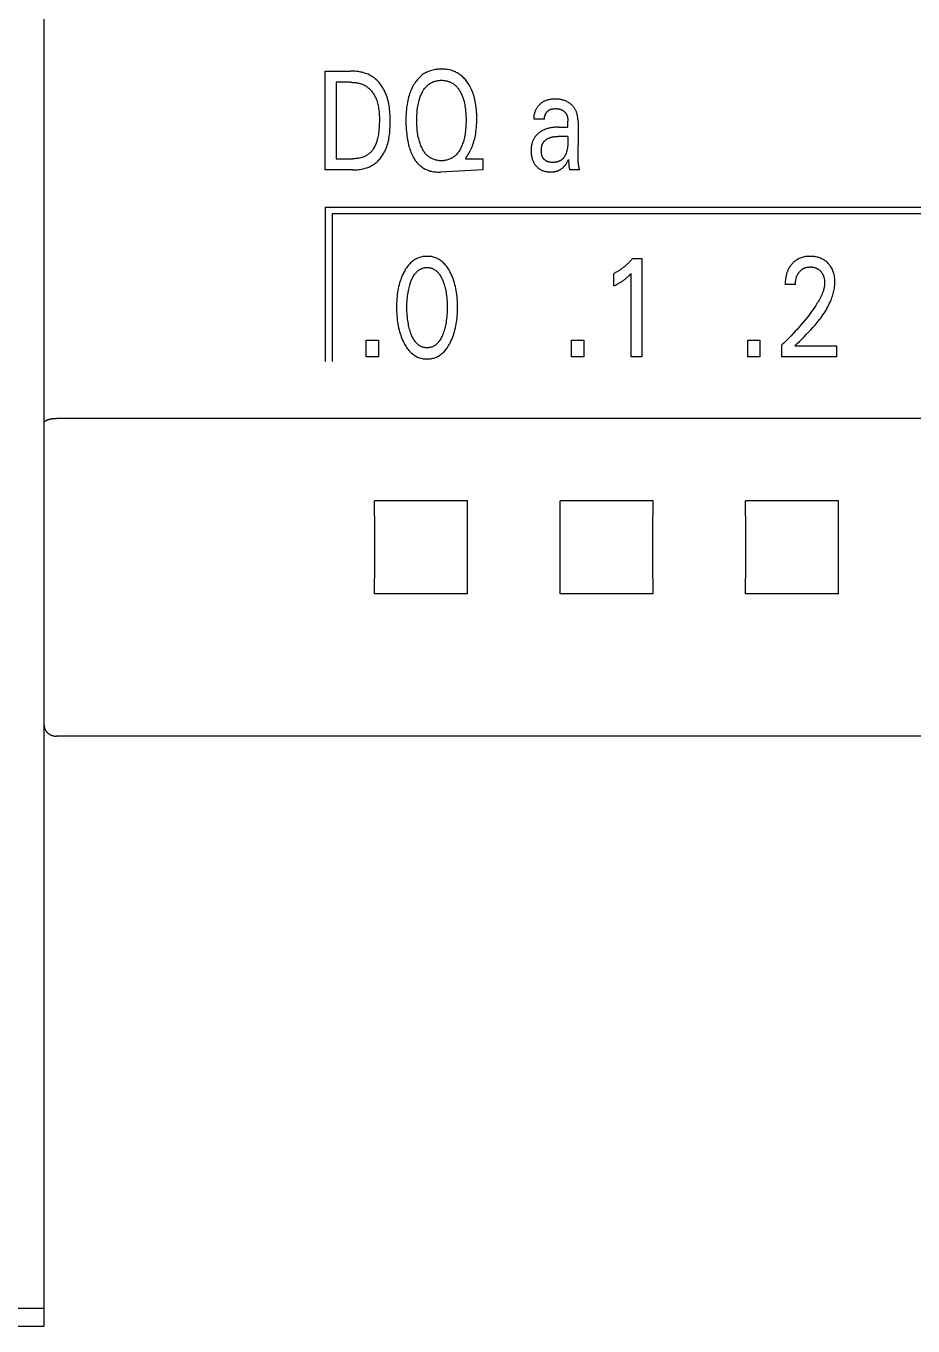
# Model space of a CAD drawing. Extents: x 867151 to 1787449, y -2071112 to -1028603.
# Drawn here: x 871158.05 to 871172.4, y -1032683.03 to -1032662 of the extents above; entities that cross this region are included whole.
import ezdxf

# ---------------------------------------------------------------- set-up
doc = ezdxf.new("R2010")
doc.units = 0
doc.header["$LTSCALE"] = 4
doc.header["$MEASUREMENT"] = 0
doc.layers.get('0').update_dxf_attribs({"linetype": 'CONTINUOUS'})
doc.layers.add('20000_FRONT_O', color=7, linetype='CONTINUOUS')

# ---------------------------------------------------------------- blocks, each defined once
blk = doc.blocks.new('CPU')
at = {"layer": '20000_FRONT_O', "color": 7, "linetype": 'Continuous'}
for p, q in [((82781.858, 11070.693), (82781.858, 11017.602)), ((82786.408, 11036.293), (82786.408, 11037.893)), ((82786.408, 11037.893), (82786.814, 11037.893)), ((82786.583, 11037.711), (82786.583, 11036.474)), ((82786.814, 11037.711), (82786.583, 11037.711)), ((82789.953, 11037.116), (82789.781, 11037.116)), ((82790.33, 11037.09), (82790.331, 11037.086)), ((82790.331, 11037.086), (82790.331, 11037.082)), ((82790.331, 11036.986), (82790.331, 11037.082)), ((82790.495, 11037.081), (82790.495, 11036.693)), ((82790.182, 11036.986), (82790.331, 11036.986)), ((82790.331, 11036.835), (82790.172, 11036.835)), ((82786.583, 11036.474), (82786.849, 11036.474)), ((82788.688, 11036.493), (82788.674, 11036.474)), ((82788.674, 11036.474), (82788.957, 11036.474)), ((82788.957, 11036.474), (82788.957, 11036.293)), ((82790.497, 11036.525), (82790.496, 11036.609)), ((82790.498, 11036.463), (82790.497, 11036.525)), ((82786.848, 11036.293), (82786.408, 11036.293)), ((82788.957, 11036.293), (82788.272, 11036.26)), ((82790.344, 11036.424), (82790.345, 11036.413)), ((82790.519, 11036.293), (82790.363, 11036.293)), ((82786.408, 11035.693), (82786.408, 11033.193)), ((82786.408, 11035.693), (82810.358, 11035.693)), ((82786.518, 11035.583), (82786.518, 11033.193)), ((82810.248, 11035.583), (82786.518, 11035.583)), ((82791.38, 11034.863), (82791.525, 11034.863)), ((82791.525, 11034.863), (82791.525, 11033.273)), ((82791.073, 11034.418), (82791.073, 11034.617)), ((82791.354, 11033.273), (82791.354, 11034.616)), ((82794.012, 11034.44), (82793.846, 11034.44)), ((82787.069, 11033.273), (82787.069, 11033.542)), ((82787.069, 11033.542), (82787.267, 11033.542)), ((82787.267, 11033.542), (82787.267, 11033.273)), ((82790.391, 11033.273), (82790.391, 11033.542)), ((82790.391, 11033.542), (82790.589, 11033.542)), ((82790.589, 11033.542), (82790.589, 11033.273)), ((82793.24, 11033.273), (82793.24, 11033.542)), ((82793.24, 11033.542), (82793.437, 11033.542)), ((82793.437, 11033.542), (82793.437, 11033.273)), ((82793.794, 11033.273), (82793.794, 11033.464)), ((82794.002, 11033.447), (82794.676, 11033.447)), ((82794.676, 11033.447), (82794.676, 11033.273)), ((82787.267, 11033.273), (82787.069, 11033.273)), ((82790.589, 11033.273), (82790.391, 11033.273)), ((82791.525, 11033.273), (82791.354, 11033.273)), ((82793.437, 11033.273), (82793.24, 11033.273)), ((82794.676, 11033.273), (82793.794, 11033.273)), ((82834.558, 11032.276), (82782.058, 11032.276)), ((82788.71, 11030.944), (82787.206, 11030.944)), ((82791.71, 11030.944), (82790.206, 11030.944)), ((82794.71, 11030.944), (82793.206, 11030.944)), ((82788.71, 11029.441), (82787.206, 11029.441)), ((82791.71, 11029.441), (82790.206, 11029.441)), ((82794.71, 11029.441), (82793.206, 11029.441)), ((82834.558, 11027.137), (82782.058, 11027.137)), ((82780.858, 11017.888), (82781.858, 11017.888)), ((82777.461, 11017.598), (82781.859, 11017.598)), ((82781.858, 11017.6), (82781.858, 11017.602)), ((82781.859, 11017.598), (82781.858, 11017.6))]:
    blk.add_line(p, q, dxfattribs=at)
for points in [[(82788.688, 11036.493), (82788.702, 11036.514), (82788.715, 11036.535), (82788.728, 11036.557), (82788.741, 11036.579), (82788.752, 11036.601), (82788.763, 11036.624), (82788.773, 11036.647), (82788.783, 11036.67), (82788.793, 11036.696), (82788.801, 11036.721), (82788.81, 11036.747), (82788.817, 11036.773), (82788.824, 11036.799), (82788.83, 11036.826), (82788.835, 11036.852), (82788.84, 11036.879), (82788.845, 11036.913), (82788.85, 11036.947), (82788.853, 11036.981), (82788.856, 11037.015), (82788.858, 11037.049), (82788.859, 11037.084), (82788.859, 11037.118), (82788.859, 11037.156), (82788.858, 11037.193), (82788.856, 11037.231), (82788.853, 11037.268), (82788.849, 11037.305), (82788.844, 11037.343), (82788.839, 11037.371), (82788.834, 11037.398), (82788.828, 11037.426), (82788.822, 11037.453), (82788.814, 11037.481), (82788.806, 11037.508), (82788.797, 11037.534), (82788.788, 11037.558), (82788.779, 11037.581), (82788.768, 11037.604), (82788.757, 11037.627), (82788.746, 11037.65), (82788.733, 11037.671), (82788.719, 11037.693), (82788.709, 11037.709), (82788.697, 11037.725), (82788.686, 11037.74), (82788.673, 11037.755), (82788.661, 11037.769), (82788.647, 11037.783), (82788.633, 11037.796), (82788.619, 11037.809), (82788.604, 11037.821), (82788.59, 11037.832), (82788.575, 11037.843), (82788.559, 11037.853), (82788.543, 11037.862), (82788.527, 11037.871), (82788.511, 11037.879), (82788.494, 11037.886), (82788.477, 11037.893), (82788.459, 11037.899), (82788.438, 11037.905), (82788.417, 11037.91), (82788.395, 11037.915), (82788.373, 11037.918), (82788.351, 11037.921), (82788.329, 11037.923), (82788.307, 11037.924), (82788.285, 11037.924), (82788.265, 11037.924), (82788.245, 11037.923), (82788.225, 11037.922), (82788.205, 11037.919), (82788.186, 11037.917), (82788.166, 11037.913), (82788.147, 11037.909), (82788.128, 11037.904), (82788.109, 11037.898), (82788.091, 11037.892), (82788.074, 11037.885), (82788.057, 11037.877), (82788.04, 11037.869), (82788.024, 11037.86), (82788.008, 11037.851), (82787.993, 11037.841), (82787.977, 11037.83), (82787.963, 11037.818), (82787.946, 11037.804), (82787.931, 11037.79), (82787.915, 11037.774), (82787.901, 11037.758), (82787.887, 11037.742), (82787.874, 11037.725), (82787.862, 11037.707)], [(82786.848, 11036.293), (82786.869, 11036.293), (82786.889, 11036.293), (82786.91, 11036.295), (82786.931, 11036.297), (82786.952, 11036.299), (82786.973, 11036.302), (82786.993, 11036.305), (82787.014, 11036.309), (82787.035, 11036.314), (82787.055, 11036.32), (82787.075, 11036.326), (82787.094, 11036.333), (82787.114, 11036.34), (82787.133, 11036.349), (82787.151, 11036.358), (82787.169, 11036.368), (82787.187, 11036.379), (82787.203, 11036.39), (82787.218, 11036.401), (82787.233, 11036.414), (82787.248, 11036.427), (82787.262, 11036.44), (82787.275, 11036.455), (82787.288, 11036.469), (82787.301, 11036.484), (82787.313, 11036.5), (82787.324, 11036.516), (82787.335, 11036.533), (82787.346, 11036.55), (82787.356, 11036.567), (82787.365, 11036.584), (82787.374, 11036.602), (82787.382, 11036.62), (82787.39, 11036.638), (82787.401, 11036.665), (82787.41, 11036.693), (82787.419, 11036.721), (82787.426, 11036.749), (82787.433, 11036.777), (82787.438, 11036.806), (82787.443, 11036.835), (82787.447, 11036.864), (82787.45, 11036.893), (82787.453, 11036.922), (82787.454, 11036.951), (82787.456, 11036.981), (82787.457, 11037.01), (82787.457, 11037.04), (82787.458, 11037.069), (82787.457, 11037.099), (82787.457, 11037.128), (82787.456, 11037.157), (82787.455, 11037.186), (82787.453, 11037.216), (82787.451, 11037.245), (82787.448, 11037.274), (82787.444, 11037.302), (82787.44, 11037.331), (82787.435, 11037.36), (82787.429, 11037.388), (82787.422, 11037.416), (82787.415, 11037.444), (82787.406, 11037.472), (82787.397, 11037.499), (82787.386, 11037.527), (82787.378, 11037.546), (82787.369, 11037.565), (82787.36, 11037.583), (82787.35, 11037.602), (82787.339, 11037.62), (82787.328, 11037.638), (82787.317, 11037.655), (82787.305, 11037.672), (82787.292, 11037.689), (82787.279, 11037.705), (82787.265, 11037.721), (82787.251, 11037.736), (82787.236, 11037.75), (82787.221, 11037.764), (82787.205, 11037.777), (82787.188, 11037.789), (82787.171, 11037.801), (82787.154, 11037.812), (82787.136, 11037.822), (82787.118, 11037.831), (82787.099, 11037.84), (82787.08, 11037.848), (82787.06, 11037.855), (82787.04, 11037.861), (82787.02, 11037.867), (82787, 11037.872), (82786.979, 11037.877), (82786.959, 11037.88), (82786.938, 11037.884), (82786.917, 11037.887), (82786.896, 11037.889), (82786.876, 11037.89), (82786.855, 11037.892), (82786.834, 11037.892), (82786.814, 11037.893)], [(82786.814, 11037.711), (82786.829, 11037.711), (82786.845, 11037.71), (82786.861, 11037.709), (82786.878, 11037.708), (82786.894, 11037.706), (82786.91, 11037.704), (82786.926, 11037.701), (82786.941, 11037.698), (82786.957, 11037.694), (82786.973, 11037.689), (82786.988, 11037.685), (82787.003, 11037.679), (82787.018, 11037.673), (82787.033, 11037.667), (82787.047, 11037.659), (82787.061, 11037.652), (82787.074, 11037.643), (82787.086, 11037.635), (82787.098, 11037.625), (82787.11, 11037.616), (82787.121, 11037.605), (82787.132, 11037.595), (82787.142, 11037.583), (82787.153, 11037.572), (82787.162, 11037.56), (82787.171, 11037.548), (82787.18, 11037.535), (82787.189, 11037.522), (82787.197, 11037.509), (82787.204, 11037.495), (82787.211, 11037.482), (82787.218, 11037.468), (82787.224, 11037.454), (82787.23, 11037.439), (82787.239, 11037.418), (82787.246, 11037.396), (82787.253, 11037.374), (82787.258, 11037.351), (82787.263, 11037.329), (82787.268, 11037.306), (82787.271, 11037.284), (82787.274, 11037.261), (82787.277, 11037.238), (82787.279, 11037.215), (82787.28, 11037.192), (82787.281, 11037.169), (82787.282, 11037.146), (82787.282, 11037.123), (82787.283, 11037.1), (82787.282, 11037.069), (82787.281, 11037.037), (82787.28, 11037.006), (82787.278, 11036.975), (82787.276, 11036.944), (82787.272, 11036.913), (82787.269, 11036.891), (82787.266, 11036.869), (82787.262, 11036.847), (82787.258, 11036.826), (82787.253, 11036.804), (82787.248, 11036.783), (82787.242, 11036.761), (82787.236, 11036.744), (82787.23, 11036.726), (82787.224, 11036.709), (82787.216, 11036.693), (82787.209, 11036.676), (82787.2, 11036.66), (82787.191, 11036.644), (82787.183, 11036.632), (82787.175, 11036.621), (82787.167, 11036.609), (82787.158, 11036.598), (82787.148, 11036.588), (82787.138, 11036.577), (82787.128, 11036.568), (82787.118, 11036.558), (82787.107, 11036.55), (82787.095, 11036.541), (82787.083, 11036.533), (82787.071, 11036.526), (82787.059, 11036.519), (82787.046, 11036.513), (82787.033, 11036.507), (82787.02, 11036.502), (82787.006, 11036.497), (82786.993, 11036.493), (82786.975, 11036.488), (82786.957, 11036.484), (82786.939, 11036.481), (82786.921, 11036.478), (82786.903, 11036.476), (82786.885, 11036.475), (82786.867, 11036.474), (82786.849, 11036.474)], [(82787.974, 11036.643), (82787.971, 11036.649), (82787.963, 11036.666), (82787.955, 11036.683), (82787.948, 11036.701), (82787.941, 11036.719), (82787.935, 11036.737), (82787.929, 11036.756), (82787.924, 11036.774), (82787.918, 11036.799), (82787.912, 11036.824), (82787.907, 11036.849), (82787.903, 11036.874), (82787.899, 11036.899), (82787.896, 11036.925), (82787.893, 11036.954), (82787.891, 11036.983), (82787.889, 11037.012), (82787.888, 11037.041), (82787.887, 11037.071), (82787.887, 11037.1), (82787.887, 11037.129), (82787.888, 11037.157), (82787.889, 11037.186), (82787.891, 11037.215), (82787.893, 11037.244), (82787.896, 11037.272), (82787.899, 11037.297), (82787.903, 11037.322), (82787.908, 11037.347), (82787.913, 11037.371), (82787.919, 11037.396), (82787.925, 11037.42), (82787.93, 11037.438), (82787.936, 11037.456), (82787.942, 11037.474), (82787.949, 11037.492), (82787.957, 11037.509), (82787.964, 11037.526), (82787.973, 11037.543), (82787.98, 11037.557), (82787.988, 11037.57), (82787.996, 11037.583), (82788.004, 11037.596), (82788.013, 11037.608), (82788.022, 11037.62), (82788.032, 11037.632), (82788.042, 11037.643), (82788.053, 11037.654), (82788.063, 11037.663), (82788.074, 11037.672), (82788.085, 11037.681), (82788.096, 11037.689), (82788.108, 11037.696), (82788.12, 11037.703), (82788.132, 11037.71), (82788.144, 11037.715), (82788.157, 11037.721), (82788.171, 11037.726), (82788.185, 11037.73), (82788.199, 11037.733), (82788.213, 11037.736), (82788.227, 11037.739), (82788.241, 11037.741), (82788.256, 11037.742), (82788.27, 11037.743), (82788.285, 11037.743), (82788.3, 11037.743), (82788.314, 11037.742), (82788.329, 11037.741), (82788.343, 11037.739), (82788.357, 11037.736), (82788.372, 11037.733), (82788.386, 11037.73), (82788.4, 11037.726), (82788.413, 11037.721), (82788.426, 11037.715), (82788.439, 11037.71), (82788.451, 11037.703), (82788.463, 11037.696), (82788.474, 11037.689), (82788.486, 11037.681), (82788.497, 11037.672), (82788.507, 11037.663), (82788.518, 11037.654), (82788.528, 11037.643), (82788.539, 11037.632), (82788.548, 11037.62), (82788.558, 11037.608), (82788.567, 11037.596), (82788.575, 11037.583), (82788.583, 11037.57), (82788.591, 11037.557), (82788.598, 11037.543)], [(82787.862, 11037.707), (82787.848, 11037.686), (82787.836, 11037.667), (82787.825, 11037.648), (82787.815, 11037.628), (82787.805, 11037.608), (82787.796, 11037.588), (82787.788, 11037.567), (82787.78, 11037.546), (82787.772, 11037.525), (82787.763, 11037.498), (82787.755, 11037.471), (82787.748, 11037.443), (82787.742, 11037.415), (82787.736, 11037.387), (82787.731, 11037.359), (82787.727, 11037.331), (82787.723, 11037.298), (82787.719, 11037.266), (82787.716, 11037.233), (82787.714, 11037.2), (82787.713, 11037.168), (82787.712, 11037.135), (82787.712, 11037.102), (82787.712, 11037.063), (82787.713, 11037.025), (82787.714, 11036.986), (82787.717, 11036.948), (82787.72, 11036.909), (82787.724, 11036.871), (82787.728, 11036.842), (82787.732, 11036.814), (82787.736, 11036.786), (82787.741, 11036.758), (82787.747, 11036.73), (82787.754, 11036.702), (82787.761, 11036.675), (82787.768, 11036.651), (82787.776, 11036.628), (82787.784, 11036.605), (82787.792, 11036.582), (82787.802, 11036.559), (82787.812, 11036.537), (82787.823, 11036.515), (82787.833, 11036.497), (82787.843, 11036.48), (82787.853, 11036.464), (82787.864, 11036.447), (82787.876, 11036.431), (82787.888, 11036.416), (82787.901, 11036.401), (82787.915, 11036.387), (82787.929, 11036.373), (82787.941, 11036.362), (82787.954, 11036.352), (82787.967, 11036.342), (82787.981, 11036.332), (82787.994, 11036.324), (82788.009, 11036.315), (82788.023, 11036.308), (82788.038, 11036.3), (82788.053, 11036.294), (82788.068, 11036.288), (82788.087, 11036.282), (82788.106, 11036.276), (82788.125, 11036.272), (82788.144, 11036.268), (82788.163, 11036.265), (82788.183, 11036.263), (82788.202, 11036.261), (82788.222, 11036.26), (82788.241, 11036.26), (82788.258, 11036.26), (82788.272, 11036.26)], [(82788.598, 11037.543), (82788.606, 11037.526), (82788.614, 11037.509), (82788.621, 11037.492), (82788.628, 11037.474), (82788.635, 11037.456), (82788.64, 11037.438), (82788.646, 11037.42), (82788.652, 11037.396), (82788.658, 11037.371), (82788.663, 11037.347), (82788.667, 11037.322), (82788.671, 11037.297), (82788.674, 11037.272), (82788.678, 11037.244), (82788.68, 11037.215), (82788.682, 11037.186), (82788.683, 11037.157), (82788.684, 11037.129), (82788.684, 11037.1), (82788.684, 11037.071), (82788.683, 11037.041), (82788.682, 11037.012), (82788.68, 11036.983), (82788.678, 11036.953), (82788.675, 11036.924), (82788.672, 11036.899), (82788.668, 11036.874), (82788.663, 11036.848), (82788.659, 11036.823), (82788.653, 11036.799), (82788.647, 11036.774), (82788.641, 11036.755), (82788.636, 11036.737), (82788.629, 11036.719), (82788.623, 11036.701), (82788.616, 11036.683), (82788.608, 11036.666), (82788.6, 11036.649), (82788.593, 11036.635), (82788.585, 11036.621), (82788.577, 11036.607), (82788.569, 11036.594), (82788.56, 11036.581), (82788.55, 11036.569), (82788.54, 11036.557), (82788.53, 11036.545), (82788.519, 11036.534), (82788.509, 11036.524), (82788.498, 11036.515), (82788.487, 11036.506), (82788.476, 11036.498), (82788.464, 11036.49), (82788.452, 11036.483), (82788.44, 11036.477), (82788.427, 11036.471), (82788.414, 11036.465), (82788.401, 11036.46), (82788.387, 11036.456), (82788.372, 11036.452), (82788.358, 11036.449), (82788.344, 11036.446), (82788.329, 11036.445), (82788.314, 11036.443), (82788.3, 11036.442), (82788.285, 11036.442), (82788.27, 11036.442), (82788.255, 11036.443), (82788.241, 11036.445), (82788.226, 11036.446), (82788.212, 11036.449), (82788.198, 11036.452), (82788.183, 11036.456), (82788.169, 11036.46), (82788.156, 11036.465), (82788.143, 11036.471), (82788.13, 11036.477), (82788.118, 11036.483), (82788.106, 11036.49), (82788.094, 11036.498), (82788.083, 11036.506), (82788.072, 11036.515), (82788.061, 11036.524), (82788.051, 11036.534), (82788.041, 11036.545), (82788.031, 11036.556), (82788.021, 11036.567), (82788.012, 11036.579), (82788.004, 11036.592), (82787.996, 11036.604), (82787.988, 11036.617), (82787.981, 11036.63), (82787.974, 11036.643)], [(82790.495, 11037.081), (82790.495, 11037.093), (82790.494, 11037.105), (82790.493, 11037.117), (82790.492, 11037.129), (82790.491, 11037.142), (82790.489, 11037.154), (82790.487, 11037.166), (82790.485, 11037.178), (82790.482, 11037.19), (82790.479, 11037.2), (82790.476, 11037.211), (82790.473, 11037.221), (82790.469, 11037.231), (82790.465, 11037.242), (82790.46, 11037.252), (82790.455, 11037.262), (82790.45, 11037.271), (82790.445, 11037.281), (82790.439, 11037.29), (82790.433, 11037.299), (82790.427, 11037.307), (82790.42, 11037.316), (82790.413, 11037.324), (82790.406, 11037.332), (82790.398, 11037.339), (82790.39, 11037.347), (82790.382, 11037.354), (82790.374, 11037.361), (82790.366, 11037.367), (82790.357, 11037.374), (82790.348, 11037.38), (82790.339, 11037.386), (82790.33, 11037.391), (82790.321, 11037.396), (82790.312, 11037.401), (82790.302, 11037.406), (82790.292, 11037.41), (82790.282, 11037.414), (82790.272, 11037.418), (82790.261, 11037.421), (82790.251, 11037.424), (82790.24, 11037.427), (82790.23, 11037.429), (82790.217, 11037.432), (82790.204, 11037.434), (82790.191, 11037.436), (82790.177, 11037.437), (82790.164, 11037.438), (82790.151, 11037.439), (82790.137, 11037.439), (82790.126, 11037.439), (82790.114, 11037.439), (82790.103, 11037.438), (82790.091, 11037.438), (82790.08, 11037.437), (82790.068, 11037.436), (82790.057, 11037.435), (82790.045, 11037.433), (82790.034, 11037.431), (82790.023, 11037.429), (82790.012, 11037.426), (82790.001, 11037.423), (82789.99, 11037.42), (82789.979, 11037.416), (82789.968, 11037.412), (82789.958, 11037.408), (82789.948, 11037.403), (82789.939, 11037.398), (82789.93, 11037.393), (82789.922, 11037.388), (82789.913, 11037.383), (82789.905, 11037.377), (82789.897, 11037.371), (82789.889, 11037.364), (82789.881, 11037.357), (82789.874, 11037.351), (82789.867, 11037.343), (82789.86, 11037.336), (82789.853, 11037.328), (82789.847, 11037.32), (82789.841, 11037.312), (82789.835, 11037.304), (82789.829, 11037.295), (82789.824, 11037.287), (82789.819, 11037.278), (82789.814, 11037.27), (82789.81, 11037.261), (82789.805, 11037.252), (82789.802, 11037.243), (82789.798, 11037.234), (82789.795, 11037.224), (82789.792, 11037.215), (82789.789, 11037.205), (82789.787, 11037.196), (82789.785, 11037.186), (82789.783, 11037.177), (82789.782, 11037.167), (82789.781, 11037.157), (82789.78, 11037.148), (82789.78, 11037.138), (82789.78, 11037.128)], [(82789.78, 11037.128), (82789.78, 11037.127), (82789.78, 11037.126), (82789.78, 11037.125), (82789.78, 11037.124), (82789.78, 11037.123), (82789.78, 11037.122), (82789.78, 11037.12), (82789.781, 11037.119), (82789.781, 11037.118), (82789.781, 11037.117), (82789.781, 11037.116)], [(82789.953, 11037.116), (82789.953, 11037.121), (82789.953, 11037.126), (82789.953, 11037.131), (82789.953, 11037.136), (82789.954, 11037.141), (82789.954, 11037.146), (82789.955, 11037.151), (82789.956, 11037.157), (82789.957, 11037.162), (82789.959, 11037.167), (82789.96, 11037.172), (82789.962, 11037.177), (82789.964, 11037.181), (82789.966, 11037.186), (82789.968, 11037.191), (82789.97, 11037.196), (82789.972, 11037.2), (82789.975, 11037.205), (82789.977, 11037.21), (82789.98, 11037.214), (82789.983, 11037.218), (82789.986, 11037.222), (82789.989, 11037.227), (82789.992, 11037.231), (82789.995, 11037.234), (82789.999, 11037.238), (82790.002, 11037.242), (82790.006, 11037.245), (82790.01, 11037.249), (82790.014, 11037.252), (82790.018, 11037.255), (82790.022, 11037.258), (82790.026, 11037.261), (82790.03, 11037.264), (82790.034, 11037.266), (82790.039, 11037.268), (82790.044, 11037.271), (82790.05, 11037.273), (82790.055, 11037.275), (82790.06, 11037.277), (82790.066, 11037.278), (82790.072, 11037.279), (82790.077, 11037.28), (82790.083, 11037.281), (82790.089, 11037.282), (82790.094, 11037.283), (82790.1, 11037.284), (82790.106, 11037.284), (82790.112, 11037.284), (82790.118, 11037.285), (82790.124, 11037.285), (82790.13, 11037.285), (82790.137, 11037.285), (82790.144, 11037.285), (82790.15, 11037.284), (82790.157, 11037.284), (82790.164, 11037.283), (82790.17, 11037.282), (82790.177, 11037.282), (82790.183, 11037.28), (82790.19, 11037.279), (82790.196, 11037.278), (82790.202, 11037.276), (82790.209, 11037.274), (82790.215, 11037.272), (82790.221, 11037.27), (82790.227, 11037.268), (82790.233, 11037.265), (82790.239, 11037.262), (82790.243, 11037.26), (82790.248, 11037.257), (82790.252, 11037.254), (82790.256, 11037.251), (82790.26, 11037.248), (82790.264, 11037.245), (82790.268, 11037.242), (82790.272, 11037.238), (82790.276, 11037.235), (82790.28, 11037.231), (82790.284, 11037.228), (82790.287, 11037.224), (82790.29, 11037.22), (82790.294, 11037.216), (82790.297, 11037.211), (82790.3, 11037.207), (82790.302, 11037.203), (82790.305, 11037.198), (82790.308, 11037.194), (82790.31, 11037.189), (82790.313, 11037.183), (82790.315, 11037.178), (82790.317, 11037.172), (82790.319, 11037.166), (82790.321, 11037.161), (82790.323, 11037.155), (82790.324, 11037.149), (82790.325, 11037.143), (82790.326, 11037.137), (82790.327, 11037.131), (82790.328, 11037.125), (82790.329, 11037.119), (82790.329, 11037.113), (82790.33, 11037.107), (82790.33, 11037.101)], [(82790.33, 11037.101), (82790.33, 11037.099), (82790.33, 11037.097), (82790.33, 11037.096), (82790.33, 11037.094), (82790.33, 11037.092), (82790.33, 11037.09)], [(82790.182, 11036.986), (82790.166, 11036.986), (82790.15, 11036.986), (82790.134, 11036.985), (82790.118, 11036.984), (82790.102, 11036.982), (82790.086, 11036.98), (82790.07, 11036.978), (82790.056, 11036.975), (82790.041, 11036.973), (82790.027, 11036.969), (82790.013, 11036.966), (82789.999, 11036.962), (82789.985, 11036.957), (82789.971, 11036.952), (82789.959, 11036.947), (82789.946, 11036.942), (82789.934, 11036.936), (82789.921, 11036.93), (82789.909, 11036.924), (82789.898, 11036.917), (82789.886, 11036.909), (82789.877, 11036.903), (82789.867, 11036.896), (82789.858, 11036.889), (82789.849, 11036.882), (82789.841, 11036.874), (82789.833, 11036.866), (82789.825, 11036.858), (82789.817, 11036.85), (82789.809, 11036.841), (82789.802, 11036.832), (82789.796, 11036.823), (82789.79, 11036.814), (82789.784, 11036.804), (82789.778, 11036.794), (82789.773, 11036.784), (82789.768, 11036.774), (82789.764, 11036.764), (82789.759, 11036.753), (82789.756, 11036.743), (82789.752, 11036.732), (82789.749, 11036.72), (82789.746, 11036.708), (82789.743, 11036.696), (82789.741, 11036.683), (82789.739, 11036.671), (82789.738, 11036.659), (82789.737, 11036.646), (82789.736, 11036.634), (82789.736, 11036.621), (82789.735, 11036.609), (82789.736, 11036.595), (82789.736, 11036.582), (82789.737, 11036.568), (82789.738, 11036.555), (82789.739, 11036.541), (82789.741, 11036.528), (82789.743, 11036.514), (82789.746, 11036.501), (82789.749, 11036.49), (82789.752, 11036.478), (82789.755, 11036.467), (82789.759, 11036.456), (82789.763, 11036.445), (82789.768, 11036.434), (82789.773, 11036.423), (82789.778, 11036.412), (82789.783, 11036.404), (82789.788, 11036.395), (82789.794, 11036.387), (82789.799, 11036.379), (82789.805, 11036.371), (82789.811, 11036.364), (82789.818, 11036.356), (82789.825, 11036.349), (82789.832, 11036.342), (82789.839, 11036.336), (82789.846, 11036.329), (82789.854, 11036.323), (82789.862, 11036.317), (82789.87, 11036.312), (82789.878, 11036.307), (82789.887, 11036.302), (82789.895, 11036.297), (82789.906, 11036.292), (82789.916, 11036.287), (82789.927, 11036.283), (82789.938, 11036.279), (82789.949, 11036.276), (82789.961, 11036.273), (82789.972, 11036.27), (82789.985, 11036.267), (82789.997, 11036.265), (82790.01, 11036.263), (82790.023, 11036.262), (82790.036, 11036.261), (82790.049, 11036.261), (82790.062, 11036.261)], [(82790.331, 11036.835), (82790.331, 11036.74), (82790.33, 11036.728), (82790.33, 11036.717), (82790.33, 11036.706), (82790.329, 11036.695), (82790.328, 11036.684), (82790.327, 11036.673), (82790.326, 11036.662), (82790.325, 11036.651), (82790.323, 11036.64), (82790.321, 11036.629), (82790.319, 11036.618), (82790.317, 11036.607), (82790.314, 11036.596), (82790.311, 11036.585), (82790.308, 11036.575), (82790.304, 11036.564), (82790.301, 11036.558), (82790.298, 11036.551), (82790.296, 11036.545), (82790.293, 11036.538), (82790.289, 11036.532), (82790.286, 11036.526), (82790.283, 11036.519), (82790.279, 11036.513), (82790.275, 11036.507), (82790.271, 11036.502), (82790.267, 11036.496), (82790.263, 11036.49), (82790.259, 11036.485), (82790.254, 11036.48), (82790.249, 11036.475), (82790.244, 11036.47), (82790.239, 11036.465), (82790.234, 11036.461), (82790.229, 11036.456), (82790.223, 11036.452), (82790.217, 11036.448), (82790.211, 11036.444), (82790.205, 11036.441), (82790.198, 11036.438), (82790.192, 11036.435), (82790.185, 11036.432), (82790.178, 11036.429), (82790.171, 11036.427), (82790.164, 11036.425), (82790.157, 11036.423), (82790.149, 11036.421), (82790.142, 11036.42), (82790.135, 11036.419), (82790.127, 11036.418), (82790.12, 11036.417), (82790.112, 11036.416), (82790.104, 11036.416), (82790.097, 11036.415), (82790.089, 11036.415), (82790.082, 11036.415), (82790.075, 11036.415), (82790.069, 11036.415), (82790.062, 11036.416), (82790.055, 11036.416), (82790.048, 11036.417), (82790.042, 11036.418), (82790.035, 11036.419), (82790.028, 11036.42), (82790.022, 11036.422), (82790.016, 11036.424), (82790.009, 11036.426), (82790.003, 11036.428), (82789.997, 11036.431), (82789.991, 11036.433), (82789.985, 11036.436), (82789.98, 11036.439), (82789.975, 11036.442), (82789.971, 11036.445), (82789.966, 11036.449), (82789.962, 11036.452), (82789.957, 11036.456), (82789.953, 11036.46), (82789.949, 11036.464), (82789.945, 11036.468), (82789.941, 11036.472), (82789.938, 11036.477), (82789.934, 11036.481), (82789.931, 11036.486), (82789.928, 11036.491), (82789.925, 11036.496), (82789.922, 11036.501), (82789.919, 11036.507), (82789.917, 11036.513), (82789.914, 11036.52), (82789.912, 11036.526), (82789.91, 11036.533), (82789.908, 11036.539), (82789.907, 11036.546), (82789.905, 11036.553), (82789.904, 11036.56), (82789.903, 11036.566), (82789.903, 11036.573), (82789.902, 11036.58), (82789.902, 11036.587), (82789.902, 11036.594), (82789.901, 11036.601), (82789.901, 11036.608)], [(82789.901, 11036.608), (82789.902, 11036.613), (82789.902, 11036.619), (82789.902, 11036.625), (82789.902, 11036.631), (82789.903, 11036.636), (82789.903, 11036.642), (82789.904, 11036.648), (82789.905, 11036.653), (82789.906, 11036.659), (82789.907, 11036.665), (82789.908, 11036.67), (82789.909, 11036.676), (82789.911, 11036.682), (82789.912, 11036.687), (82789.914, 11036.693), (82789.916, 11036.698), (82789.917, 11036.703), (82789.92, 11036.709), (82789.922, 11036.714), (82789.924, 11036.719), (82789.927, 11036.724), (82789.93, 11036.729), (82789.932, 11036.734), (82789.935, 11036.738), (82789.938, 11036.742), (82789.941, 11036.747), (82789.945, 11036.751), (82789.948, 11036.755), (82789.952, 11036.759), (82789.955, 11036.762), (82789.959, 11036.766), (82789.963, 11036.77), (82789.967, 11036.773), (82789.971, 11036.777), (82789.975, 11036.78), (82789.979, 11036.783), (82789.983, 11036.786), (82789.988, 11036.789), (82789.992, 11036.792), (82789.997, 11036.795), (82790.001, 11036.798), (82790.006, 11036.8), (82790.011, 11036.803), (82790.016, 11036.805), (82790.02, 11036.807), (82790.025, 11036.809), (82790.032, 11036.812), (82790.039, 11036.815), (82790.046, 11036.817), (82790.054, 11036.82), (82790.061, 11036.822), (82790.068, 11036.824), (82790.075, 11036.825), (82790.083, 11036.827), (82790.09, 11036.828), (82790.098, 11036.829), (82790.105, 11036.83), (82790.112, 11036.831), (82790.12, 11036.832), (82790.127, 11036.833), (82790.135, 11036.833), (82790.142, 11036.834), (82790.15, 11036.834), (82790.158, 11036.834), (82790.165, 11036.834), (82790.172, 11036.835)], [(82790.496, 11036.609), (82790.495, 11036.637), (82790.495, 11036.665), (82790.495, 11036.693)], [(82790.062, 11036.261), (82790.069, 11036.261), (82790.076, 11036.261), (82790.083, 11036.262), (82790.09, 11036.262), (82790.097, 11036.263), (82790.104, 11036.264), (82790.111, 11036.264), (82790.117, 11036.266), (82790.124, 11036.267), (82790.131, 11036.268), (82790.138, 11036.27), (82790.145, 11036.271), (82790.151, 11036.273), (82790.158, 11036.276), (82790.164, 11036.278), (82790.169, 11036.28), (82790.175, 11036.282), (82790.181, 11036.284), (82790.186, 11036.287), (82790.192, 11036.29), (82790.197, 11036.293), (82790.203, 11036.296), (82790.208, 11036.299), (82790.214, 11036.302), (82790.219, 11036.305), (82790.224, 11036.309), (82790.229, 11036.312), (82790.234, 11036.316), (82790.239, 11036.32), (82790.244, 11036.324), (82790.249, 11036.328), (82790.254, 11036.333), (82790.258, 11036.337), (82790.263, 11036.342), (82790.268, 11036.347), (82790.272, 11036.352), (82790.277, 11036.356), (82790.281, 11036.362), (82790.285, 11036.367), (82790.289, 11036.372), (82790.293, 11036.377), (82790.297, 11036.383), (82790.301, 11036.388), (82790.304, 11036.393), (82790.308, 11036.4), (82790.312, 11036.406), (82790.316, 11036.413), (82790.32, 11036.42), (82790.324, 11036.428), (82790.328, 11036.436), (82790.335, 11036.449), (82790.341, 11036.463)], [(82790.341, 11036.463), (82790.342, 11036.457), (82790.343, 11036.452), (82790.343, 11036.446), (82790.343, 11036.44), (82790.344, 11036.435), (82790.344, 11036.429), (82790.344, 11036.424)], [(82790.51, 11036.342), (82790.508, 11036.349), (82790.507, 11036.356), (82790.506, 11036.363), (82790.504, 11036.374), (82790.502, 11036.385), (82790.501, 11036.396), (82790.5, 11036.407), (82790.499, 11036.418), (82790.499, 11036.43), (82790.498, 11036.441), (82790.498, 11036.452), (82790.498, 11036.463)], [(82790.345, 11036.413), (82790.345, 11036.402), (82790.345, 11036.39)], [(82790.345, 11036.39), (82790.346, 11036.385), (82790.346, 11036.379), (82790.346, 11036.374), (82790.346, 11036.37), (82790.347, 11036.365), (82790.347, 11036.36), (82790.348, 11036.355), (82790.348, 11036.351), (82790.349, 11036.346), (82790.349, 11036.341), (82790.35, 11036.336), (82790.351, 11036.332), (82790.352, 11036.327), (82790.353, 11036.322), (82790.354, 11036.319), (82790.355, 11036.316), (82790.356, 11036.312), (82790.357, 11036.309), (82790.358, 11036.306), (82790.359, 11036.302), (82790.36, 11036.299), (82790.362, 11036.296), (82790.363, 11036.293)], [(82790.519, 11036.293), (82790.518, 11036.3), (82790.517, 11036.307), (82790.516, 11036.314), (82790.514, 11036.321), (82790.513, 11036.328), (82790.51, 11036.342)], [(82788.435, 11033.513), (82788.448, 11033.54), (82788.459, 11033.567), (82788.47, 11033.594), (82788.48, 11033.622), (82788.489, 11033.65), (82788.497, 11033.678), (82788.505, 11033.709), (82788.513, 11033.74), (82788.519, 11033.771), (82788.525, 11033.803), (82788.53, 11033.834), (82788.534, 11033.866), (82788.538, 11033.9), (82788.542, 11033.935), (82788.544, 11033.97), (82788.546, 11034.005), (82788.547, 11034.04), (82788.547, 11034.075), (82788.547, 11034.11), (82788.546, 11034.144), (82788.544, 11034.179), (82788.541, 11034.213), (82788.538, 11034.248), (82788.534, 11034.282), (82788.53, 11034.313), (82788.525, 11034.344), (82788.519, 11034.375), (82788.512, 11034.406), (82788.505, 11034.436), (82788.496, 11034.466), (82788.488, 11034.494), (82788.479, 11034.522), (82788.469, 11034.549), (82788.458, 11034.576), (82788.446, 11034.602), (82788.433, 11034.629), (82788.424, 11034.647), (82788.415, 11034.664), (82788.405, 11034.682), (82788.394, 11034.699), (82788.383, 11034.715), (82788.371, 11034.732), (82788.359, 11034.747), (82788.346, 11034.763), (82788.332, 11034.777), (82788.32, 11034.79), (82788.307, 11034.801), (82788.294, 11034.813), (82788.28, 11034.823), (82788.266, 11034.833), (82788.251, 11034.843), (82788.236, 11034.851), (82788.221, 11034.859), (82788.205, 11034.867), (82788.189, 11034.873), (82788.173, 11034.879), (82788.156, 11034.883), (82788.14, 11034.887), (82788.123, 11034.891), (82788.105, 11034.893), (82788.088, 11034.895), (82788.071, 11034.896), (82788.053, 11034.896), (82788.036, 11034.896), (82788.019, 11034.895), (82788.002, 11034.893), (82787.984, 11034.891), (82787.967, 11034.887), (82787.951, 11034.883), (82787.934, 11034.879), (82787.918, 11034.873), (82787.902, 11034.867), (82787.886, 11034.859), (82787.871, 11034.851), (82787.856, 11034.843), (82787.841, 11034.833), (82787.827, 11034.823), (82787.814, 11034.813), (82787.8, 11034.801), (82787.787, 11034.79), (82787.775, 11034.777), (82787.762, 11034.763), (82787.748, 11034.747), (82787.736, 11034.731), (82787.724, 11034.715), (82787.713, 11034.699), (82787.702, 11034.681), (82787.692, 11034.664), (82787.682, 11034.647), (82787.673, 11034.629), (82787.67, 11034.622)], [(82791.38, 11034.863), (82791.371, 11034.853), (82791.362, 11034.843), (82791.353, 11034.832), (82791.344, 11034.822), (82791.335, 11034.812), (82791.325, 11034.802), (82791.316, 11034.793), (82791.306, 11034.783), (82791.296, 11034.773), (82791.286, 11034.764), (82791.276, 11034.755), (82791.267, 11034.746), (82791.257, 11034.738), (82791.247, 11034.729), (82791.236, 11034.721), (82791.226, 11034.713), (82791.216, 11034.705), (82791.205, 11034.697), (82791.195, 11034.69), (82791.184, 11034.682), (82791.174, 11034.675), (82791.165, 11034.669), (82791.155, 11034.663), (82791.145, 11034.657), (82791.135, 11034.651), (82791.125, 11034.645), (82791.115, 11034.639), (82791.104, 11034.633), (82791.094, 11034.628), (82791.084, 11034.623), (82791.073, 11034.617)], [(82793.977, 11034.795), (82793.97, 11034.788), (82793.963, 11034.781), (82793.957, 11034.775), (82793.952, 11034.769), (82793.947, 11034.763), (82793.941, 11034.756), (82793.937, 11034.75), (82793.932, 11034.743), (82793.927, 11034.737), (82793.922, 11034.73), (82793.918, 11034.723), (82793.914, 11034.717), (82793.91, 11034.71), (82793.906, 11034.703), (82793.902, 11034.696), (82793.898, 11034.688), (82793.894, 11034.681), (82793.891, 11034.673), (82793.887, 11034.665), (82793.884, 11034.657), (82793.881, 11034.649), (82793.878, 11034.641), (82793.875, 11034.633), (82793.872, 11034.625), (82793.87, 11034.617), (82793.867, 11034.608), (82793.865, 11034.6), (82793.863, 11034.592), (82793.861, 11034.583), (82793.859, 11034.575), (82793.857, 11034.565), (82793.855, 11034.555), (82793.854, 11034.544), (82793.852, 11034.534), (82793.851, 11034.524), (82793.85, 11034.513), (82793.849, 11034.503), (82793.848, 11034.492), (82793.847, 11034.482), (82793.847, 11034.472), (82793.847, 11034.461), (82793.846, 11034.451), (82793.846, 11034.44)], [(82794.002, 11033.447), (82794.04, 11033.484), (82794.077, 11033.521), (82794.114, 11033.557), (82794.151, 11033.594), (82794.187, 11033.632), (82794.223, 11033.669), (82794.259, 11033.707), (82794.294, 11033.746), (82794.329, 11033.785), (82794.362, 11033.825), (82794.382, 11033.849), (82794.401, 11033.874), (82794.42, 11033.899), (82794.438, 11033.924), (82794.456, 11033.949), (82794.474, 11033.975), (82794.49, 11034.001), (82794.507, 11034.028), (82794.522, 11034.055), (82794.537, 11034.082), (82794.552, 11034.11), (82794.565, 11034.138), (82794.578, 11034.167), (82794.587, 11034.188), (82794.595, 11034.209), (82794.603, 11034.23), (82794.611, 11034.251), (82794.618, 11034.273), (82794.624, 11034.295), (82794.63, 11034.317), (82794.635, 11034.339), (82794.639, 11034.361), (82794.643, 11034.383), (82794.646, 11034.405), (82794.648, 11034.427), (82794.649, 11034.45), (82794.65, 11034.472), (82794.65, 11034.494), (82794.649, 11034.515), (82794.647, 11034.537), (82794.645, 11034.558), (82794.641, 11034.58), (82794.637, 11034.601), (82794.633, 11034.617), (82794.628, 11034.633), (82794.623, 11034.648), (82794.617, 11034.664), (82794.611, 11034.679), (82794.604, 11034.694), (82794.596, 11034.708), (82794.588, 11034.722), (82794.58, 11034.735), (82794.57, 11034.747), (82794.561, 11034.76), (82794.551, 11034.772), (82794.54, 11034.783), (82794.529, 11034.794), (82794.517, 11034.805), (82794.504, 11034.816), (82794.491, 11034.825), (82794.478, 11034.835), (82794.464, 11034.843), (82794.449, 11034.851), (82794.435, 11034.858), (82794.419, 11034.865), (82794.404, 11034.871), (82794.388, 11034.876), (82794.372, 11034.881), (82794.356, 11034.885), (82794.338, 11034.889), (82794.32, 11034.892), (82794.303, 11034.894), (82794.284, 11034.895), (82794.266, 11034.896), (82794.248, 11034.896), (82794.23, 11034.896), (82794.211, 11034.895), (82794.193, 11034.893), (82794.174, 11034.891), (82794.156, 11034.888), (82794.138, 11034.883), (82794.121, 11034.879), (82794.105, 11034.874), (82794.089, 11034.868), (82794.073, 11034.861), (82794.058, 11034.853), (82794.043, 11034.845), (82794.029, 11034.836), (82794.015, 11034.827), (82794.002, 11034.817), (82793.989, 11034.806), (82793.977, 11034.795)], [(82787.67, 11034.622), (82787.658, 11034.597), (82787.647, 11034.571), (82787.637, 11034.545), (82787.627, 11034.519), (82787.618, 11034.493), (82787.61, 11034.466), (82787.602, 11034.436), (82787.594, 11034.406), (82787.588, 11034.375), (82787.582, 11034.344), (82787.577, 11034.313), (82787.572, 11034.282), (82787.569, 11034.248), (82787.565, 11034.213), (82787.563, 11034.179), (82787.561, 11034.144), (82787.56, 11034.11), (82787.56, 11034.075), (82787.56, 11034.04), (82787.561, 11034.005), (82787.563, 11033.97), (82787.565, 11033.935), (82787.568, 11033.9), (82787.572, 11033.865), (82787.577, 11033.834), (82787.582, 11033.802), (82787.587, 11033.771), (82787.594, 11033.74), (82787.601, 11033.709), (82787.609, 11033.678), (82787.618, 11033.65), (82787.627, 11033.622), (82787.637, 11033.594), (82787.648, 11033.567), (82787.659, 11033.54), (82787.671, 11033.513), (82787.681, 11033.494), (82787.69, 11033.476), (82787.7, 11033.458), (82787.711, 11033.441), (82787.722, 11033.424), (82787.734, 11033.407), (82787.747, 11033.39), (82787.76, 11033.375), (82787.774, 11033.359), (82787.786, 11033.347), (82787.799, 11033.335), (82787.812, 11033.323), (82787.826, 11033.312), (82787.84, 11033.302), (82787.855, 11033.292), (82787.87, 11033.283), (82787.885, 11033.274), (82787.901, 11033.267), (82787.915, 11033.261), (82787.93, 11033.256), (82787.945, 11033.251), (82787.96, 11033.247), (82787.975, 11033.244), (82787.991, 11033.241), (82788.006, 11033.239), (82788.022, 11033.237), (82788.038, 11033.237), (82788.053, 11033.236), (82788.069, 11033.237), (82788.085, 11033.237), (82788.101, 11033.239), (82788.116, 11033.241), (82788.132, 11033.244), (82788.147, 11033.247), (82788.162, 11033.251), (82788.177, 11033.256), (82788.192, 11033.261), (82788.206, 11033.267), (82788.222, 11033.274), (82788.238, 11033.283), (82788.253, 11033.292), (82788.267, 11033.301), (82788.281, 11033.312), (82788.295, 11033.323), (82788.309, 11033.334), (82788.321, 11033.347), (82788.334, 11033.359), (82788.347, 11033.375), (82788.36, 11033.39), (82788.373, 11033.407), (82788.385, 11033.424), (82788.396, 11033.441), (82788.406, 11033.458), (82788.417, 11033.476), (82788.426, 11033.495), (82788.435, 11033.513)], [(82787.792, 11033.65), (82787.785, 11033.67), (82787.778, 11033.691), (82787.772, 11033.712), (82787.766, 11033.733), (82787.761, 11033.754), (82787.756, 11033.775), (82787.751, 11033.803), (82787.746, 11033.831), (82787.742, 11033.859), (82787.738, 11033.887), (82787.735, 11033.916), (82787.732, 11033.947), (82787.73, 11033.979), (82787.729, 11034.01), (82787.728, 11034.042), (82787.728, 11034.073), (82787.728, 11034.104), (82787.729, 11034.135), (82787.73, 11034.166), (82787.732, 11034.197), (82787.735, 11034.228), (82787.738, 11034.256), (82787.742, 11034.284), (82787.746, 11034.312), (82787.751, 11034.339), (82787.757, 11034.367), (82787.762, 11034.388), (82787.767, 11034.408), (82787.773, 11034.429), (82787.779, 11034.449), (82787.786, 11034.469), (82787.793, 11034.489), (82787.799, 11034.504), (82787.805, 11034.519), (82787.811, 11034.533), (82787.818, 11034.547), (82787.826, 11034.561), (82787.834, 11034.575), (82787.842, 11034.589), (82787.851, 11034.602), (82787.86, 11034.615), (82787.868, 11034.624), (82787.875, 11034.632), (82787.883, 11034.641), (82787.891, 11034.649), (82787.9, 11034.657), (82787.909, 11034.665), (82787.918, 11034.672), (82787.927, 11034.678), (82787.937, 11034.684), (82787.947, 11034.69), (82787.957, 11034.695), (82787.967, 11034.699), (82787.977, 11034.703), (82787.988, 11034.706), (82787.999, 11034.709), (82788.009, 11034.711), (82788.02, 11034.713), (82788.031, 11034.714), (82788.042, 11034.715), (82788.053, 11034.715), (82788.064, 11034.715), (82788.076, 11034.714), (82788.087, 11034.713), (82788.097, 11034.711), (82788.108, 11034.709), (82788.119, 11034.706), (82788.129, 11034.703), (82788.14, 11034.699), (82788.15, 11034.695), (82788.16, 11034.69), (82788.17, 11034.684), (82788.18, 11034.678), (82788.189, 11034.672), (82788.198, 11034.665), (82788.207, 11034.657), (82788.216, 11034.649), (82788.224, 11034.641), (82788.232, 11034.632), (82788.239, 11034.624), (82788.247, 11034.615), (82788.256, 11034.602), (82788.265, 11034.589), (82788.273, 11034.575), (82788.281, 11034.561), (82788.288, 11034.547), (82788.295, 11034.533), (82788.302, 11034.519), (82788.308, 11034.504), (82788.314, 11034.489), (82788.316, 11034.484)], [(82791.073, 11034.418), (82791.086, 11034.424), (82791.1, 11034.431), (82791.113, 11034.438), (82791.126, 11034.445), (82791.139, 11034.452), (82791.152, 11034.459), (82791.163, 11034.466), (82791.175, 11034.472), (82791.186, 11034.479), (82791.197, 11034.486), (82791.209, 11034.494), (82791.22, 11034.501), (82791.229, 11034.508), (82791.239, 11034.515), (82791.248, 11034.522), (82791.258, 11034.529), (82791.267, 11034.536), (82791.276, 11034.544), (82791.284, 11034.55), (82791.292, 11034.557), (82791.3, 11034.564), (82791.309, 11034.572), (82791.318, 11034.58), (82791.326, 11034.589), (82791.34, 11034.602), (82791.354, 11034.616)], [(82794.012, 11034.44), (82794.013, 11034.451), (82794.013, 11034.461), (82794.013, 11034.471), (82794.014, 11034.481), (82794.015, 11034.492), (82794.016, 11034.502), (82794.018, 11034.512), (82794.02, 11034.522), (82794.021, 11034.531), (82794.024, 11034.54), (82794.026, 11034.549), (82794.028, 11034.557), (82794.031, 11034.566), (82794.034, 11034.574), (82794.038, 11034.583), (82794.041, 11034.591), (82794.044, 11034.598), (82794.048, 11034.605), (82794.052, 11034.611), (82794.055, 11034.618), (82794.059, 11034.624), (82794.064, 11034.63), (82794.068, 11034.636), (82794.073, 11034.642), (82794.077, 11034.648), (82794.082, 11034.653), (82794.087, 11034.659), (82794.092, 11034.664), (82794.097, 11034.668), (82794.102, 11034.673), (82794.108, 11034.678), (82794.113, 11034.682), (82794.119, 11034.686), (82794.125, 11034.69), (82794.131, 11034.694), (82794.137, 11034.697), (82794.143, 11034.701), (82794.149, 11034.704), (82794.156, 11034.706), (82794.162, 11034.709), (82794.169, 11034.711), (82794.175, 11034.714), (82794.182, 11034.716), (82794.19, 11034.718), (82794.198, 11034.719), (82794.207, 11034.721), (82794.215, 11034.722), (82794.223, 11034.723), (82794.232, 11034.723), (82794.24, 11034.724), (82794.248, 11034.724), (82794.256, 11034.724), (82794.265, 11034.724), (82794.273, 11034.723), (82794.281, 11034.722), (82794.289, 11034.721), (82794.297, 11034.72), (82794.305, 11034.719), (82794.313, 11034.717), (82794.32, 11034.715), (82794.327, 11034.713), (82794.334, 11034.71), (82794.341, 11034.708), (82794.348, 11034.705), (82794.355, 11034.702), (82794.362, 11034.699), (82794.368, 11034.695), (82794.375, 11034.692), (82794.381, 11034.688), (82794.387, 11034.683), (82794.393, 11034.679), (82794.399, 11034.674), (82794.404, 11034.67), (82794.41, 11034.665), (82794.415, 11034.659), (82794.42, 11034.654), (82794.425, 11034.649), (82794.43, 11034.643), (82794.434, 11034.637), (82794.438, 11034.632), (82794.443, 11034.626), (82794.446, 11034.619), (82794.45, 11034.613), (82794.454, 11034.607), (82794.457, 11034.6), (82794.46, 11034.593), (82794.463, 11034.586), (82794.466, 11034.579), (82794.468, 11034.571), (82794.471, 11034.564), (82794.473, 11034.556), (82794.475, 11034.549), (82794.476, 11034.541), (82794.478, 11034.533), (82794.48, 11034.524), (82794.481, 11034.516), (82794.482, 11034.507), (82794.483, 11034.498), (82794.484, 11034.489), (82794.484, 11034.481), (82794.484, 11034.472), (82794.484, 11034.463)], [(82788.316, 11034.484), (82788.324, 11034.461), (82788.331, 11034.438), (82788.338, 11034.414), (82788.344, 11034.391), (82788.35, 11034.367), (82788.356, 11034.339), (82788.361, 11034.312), (82788.365, 11034.284), (82788.369, 11034.256), (82788.372, 11034.228), (82788.375, 11034.197), (82788.377, 11034.166), (82788.378, 11034.135), (82788.379, 11034.104), (82788.379, 11034.073), (82788.379, 11034.042), (82788.378, 11034.01), (82788.377, 11033.979), (82788.375, 11033.947), (82788.372, 11033.916), (82788.369, 11033.887), (82788.365, 11033.859), (82788.361, 11033.831), (82788.356, 11033.803), (82788.35, 11033.775), (82788.346, 11033.754), (82788.34, 11033.733), (82788.335, 11033.712), (82788.329, 11033.691), (82788.322, 11033.671), (82788.315, 11033.65), (82788.309, 11033.635), (82788.303, 11033.62), (82788.296, 11033.605), (82788.289, 11033.59), (82788.282, 11033.576), (82788.274, 11033.562), (82788.266, 11033.548), (82788.257, 11033.534), (82788.247, 11033.521), (82788.24, 11033.512), (82788.233, 11033.503), (82788.225, 11033.494), (82788.216, 11033.485), (82788.208, 11033.477), (82788.199, 11033.47), (82788.19, 11033.462), (82788.18, 11033.456), (82788.17, 11033.449), (82788.16, 11033.443), (82788.15, 11033.439), (82788.14, 11033.434), (82788.13, 11033.43), (82788.119, 11033.427), (82788.109, 11033.424), (82788.098, 11033.422), (82788.087, 11033.42), (82788.076, 11033.419), (82788.065, 11033.418), (82788.053, 11033.418), (82788.042, 11033.418), (82788.031, 11033.419), (82788.02, 11033.42), (82788.009, 11033.422), (82787.998, 11033.424), (82787.987, 11033.427), (82787.977, 11033.43), (82787.967, 11033.434), (82787.956, 11033.439), (82787.947, 11033.443), (82787.936, 11033.449), (82787.927, 11033.456), (82787.917, 11033.462), (82787.908, 11033.47), (82787.899, 11033.477), (82787.89, 11033.485), (82787.882, 11033.494), (82787.874, 11033.503), (82787.867, 11033.512), (82787.859, 11033.521), (82787.85, 11033.534), (82787.841, 11033.548), (82787.833, 11033.562), (82787.825, 11033.576), (82787.817, 11033.59), (82787.81, 11033.605), (82787.804, 11033.62), (82787.798, 11033.635), (82787.792, 11033.65)], [(82794.484, 11034.463), (82794.484, 11034.448), (82794.482, 11034.433), (82794.48, 11034.418), (82794.478, 11034.403), (82794.475, 11034.388), (82794.471, 11034.373), (82794.467, 11034.358), (82794.463, 11034.344), (82794.458, 11034.329), (82794.453, 11034.315), (82794.445, 11034.293), (82794.436, 11034.272), (82794.426, 11034.251), (82794.416, 11034.231), (82794.406, 11034.21), (82794.395, 11034.19), (82794.384, 11034.17), (82794.372, 11034.151), (82794.36, 11034.131), (82794.339, 11034.099), (82794.318, 11034.067), (82794.296, 11034.035), (82794.274, 11034.004), (82794.251, 11033.973), (82794.228, 11033.942), (82794.205, 11033.912), (82794.174, 11033.873), (82794.142, 11033.835), (82794.11, 11033.797), (82794.078, 11033.759), (82794.044, 11033.721), (82794.01, 11033.684), (82793.976, 11033.646), (82793.941, 11033.61), (82793.905, 11033.573), (82793.868, 11033.536), (82793.831, 11033.5), (82793.794, 11033.464)], [(82781.858, 11032.196), (82781.858, 11032.198), (82781.858, 11032.2), (82781.859, 11032.202), (82781.859, 11032.204), (82781.859, 11032.206), (82781.86, 11032.207), (82781.861, 11032.209), (82781.862, 11032.211), (82781.863, 11032.213), (82781.863, 11032.215), (82781.865, 11032.216), (82781.866, 11032.218), (82781.867, 11032.22), (82781.868, 11032.221), (82781.869, 11032.223), (82781.871, 11032.224), (82781.872, 11032.226), (82781.874, 11032.228), (82781.877, 11032.231), (82781.879, 11032.233), (82781.882, 11032.235), (82781.884, 11032.237), (82781.887, 11032.239), (82781.89, 11032.24), (82781.893, 11032.242), (82781.895, 11032.244), (82781.898, 11032.245), (82781.901, 11032.247), (82781.904, 11032.248), (82781.907, 11032.249), (82781.91, 11032.251), (82781.913, 11032.252), (82781.918, 11032.254), (82781.924, 11032.256), (82781.929, 11032.258), (82781.934, 11032.259), (82781.94, 11032.261), (82781.945, 11032.263), (82781.951, 11032.264), (82781.956, 11032.265), (82781.962, 11032.267), (82781.967, 11032.268), (82781.973, 11032.269), (82781.978, 11032.27), (82781.985, 11032.271), (82781.991, 11032.272), (82781.998, 11032.273), (82782.005, 11032.274), (82782.011, 11032.274), (82782.018, 11032.275), (82782.025, 11032.275), (82782.031, 11032.276), (82782.038, 11032.276), (82782.045, 11032.276), (82782.051, 11032.276), (82782.058, 11032.276)], [(82787.206, 11029.441), (82787.208, 11029.939), (82787.208, 11030.445), (82787.206, 11030.944)], [(82788.71, 11029.441), (82788.708, 11029.939), (82788.708, 11030.445), (82788.71, 11030.944)], [(82790.206, 11029.441), (82790.208, 11029.939), (82790.208, 11030.445), (82790.206, 11030.944)], [(82791.71, 11029.441), (82791.708, 11029.939), (82791.708, 11030.445), (82791.71, 11030.944)], [(82793.206, 11029.441), (82793.208, 11029.939), (82793.208, 11030.445), (82793.206, 11030.944)], [(82794.71, 11029.441), (82794.708, 11029.939), (82794.708, 11030.445), (82794.71, 11030.944)], [(82781.858, 11027.32), (82781.858, 11027.316), (82781.858, 11027.311), (82781.859, 11027.307), (82781.859, 11027.302), (82781.86, 11027.298), (82781.86, 11027.293), (82781.861, 11027.289), (82781.862, 11027.284), (82781.863, 11027.28), (82781.864, 11027.275), (82781.865, 11027.271), (82781.867, 11027.267), (82781.868, 11027.263), (82781.87, 11027.258), (82781.871, 11027.254), (82781.873, 11027.25), (82781.875, 11027.246), (82781.877, 11027.242), (82781.879, 11027.238), (82781.881, 11027.234), (82781.884, 11027.23), (82781.886, 11027.227), (82781.888, 11027.223), (82781.891, 11027.219), (82781.894, 11027.215), (82781.897, 11027.211), (82781.9, 11027.208), (82781.903, 11027.204), (82781.907, 11027.2), (82781.91, 11027.197), (82781.913, 11027.193), (82781.917, 11027.19), (82781.921, 11027.187), (82781.924, 11027.184), (82781.928, 11027.181), (82781.932, 11027.178), (82781.936, 11027.175), (82781.94, 11027.172), (82781.945, 11027.169), (82781.949, 11027.166), (82781.953, 11027.164), (82781.958, 11027.161), (82781.962, 11027.159), (82781.967, 11027.157), (82781.971, 11027.155), (82781.976, 11027.153), (82781.98, 11027.151), (82781.985, 11027.149), (82781.99, 11027.148), (82781.994, 11027.146), (82781.999, 11027.145), (82782.004, 11027.143), (82782.009, 11027.142), (82782.014, 11027.141), (82782.019, 11027.14), (82782.023, 11027.139), (82782.028, 11027.139), (82782.033, 11027.138), (82782.038, 11027.137), (82782.043, 11027.137), (82782.048, 11027.137), (82782.053, 11027.137), (82782.058, 11027.137)]]:
    blk.add_lwpolyline(points, dxfattribs=at)

msp = doc.modelspace()

# ---------------------------------------------------------------- block references
msp.add_blockref('CPU', (788376.488, -1043700.624))

doc.saveas('drawing.dxf')
